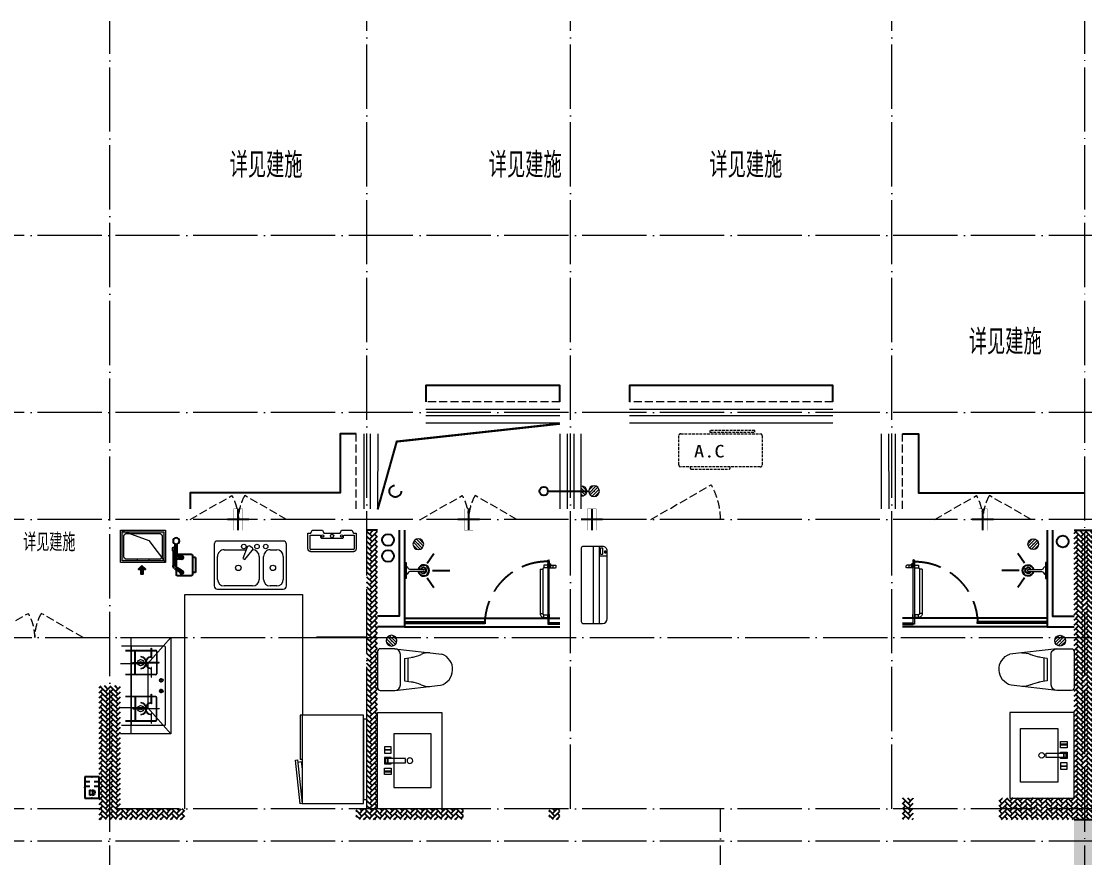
# Model space of a CAD drawing. Extents: x 27938 to 983267, y -209821 to 1628073.
# Drawn here: x 696890 to 706817, y 370568 to 378374 of the extents above; entities that cross this region are included whole.
import ezdxf
from ezdxf.enums import TextEntityAlignment as Align

# ---------------------------------------------------------------- set-up
doc = ezdxf.new("R2010")
doc.units = 0
doc.header["$LTSCALE"] = 1000
doc.header["$MEASUREMENT"] = 0
doc.linetypes.add('DASH', pattern=[0.35, 0.25, -0.1])
doc.linetypes.add('DOTE', pattern=[2.42, 2, -0.2, 0.02, -0.2])
for name, color, linetype in [('$RECOVER_210609100354-13', 7, 'Continuous'), ('$RECOVER_210609100354-32', 7, 'Continuous'), ('3.5方案汇报，与郭总、侯月琴确定户型_t8$0$2020.03.04 -1安徽标准化洋房户型(UA）_t8_t8$0$看线', 154, 'Continuous'), ('AH-FURNITURE', 1, 'Continuous'), ('EQUIP-安防', 3, 'Continuous'), ('IP-bath&kitchen-JOHNSON', 4, 'Continuous'), ('P-bath&kitchen-JOHNSON', 4, 'Continuous'), ('PUB_TEXT', 4, 'Continuous'), ('VPIPE-中水', 122, 'Continuous'), ('VPIPE-凝结', 150, 'Continuous'), ('VPIPE-雨水', 4, 'DASH'), ('保温', 6, 'Continuous'), ('建筑-排气道', 9, 'Continuous'), ('机电标识类', 1, 'Continuous'), ('看线', 251, 'Continuous')]:
    doc.layers.add(name, color=color, linetype=linetype)
for name, color, linetype, lineweight in [('DOTE', 19, 'DOTE', 9), ('LVTRY', 1, 'Continuous', 13), ('PUB_HATCH', 8, 'Continuous', 9), ('WINDOW', 144, 'Continuous', 15), ('平面-栏杆', 135, 'Continuous', 15), ('平面-看线', 45, 'Continuous', 15), ('平面-空调室内机', 176, 'Continuous', 9), ('平面-空调预留孔', 173, 'Continuous', 15), ('空调', 76, 'Continuous', 13), ('立面-洞口示意', 152, 'Continuous', 13)]:
    doc.layers.add(name, color=color, linetype=linetype, lineweight=lineweight)
doc.styles.add('_TCH_AXIS', font='COMPLEX', dxfattribs={"bigfont": 'GBCBIG'})
doc.styles.add('_TEL_DIM', font='SIMPLEX', dxfattribs={"width": 0.8, "height": 3.5, "bigfont": 'HZTXT'})
doc.styles.add('DIM_FONT', font='SIMPLEX.shx', dxfattribs={"width": 0.56})
doc.styles.add('黑体', font='')
doc.styles.get('黑体').set_extended_font_data('SimHei')
pattern_1 = [(45, (0, 0), (0, 47.4157523), [100.584, -33.528]), (135, (23.708, 23.708), (3e-15, 47.4157523), [100.584, -33.528])]

# ---------------------------------------------------------------- blocks, each defined once
blk = doc.blocks.new('A$C001338C2')
for p, q in [((0, 249), (0, 22)), ((845, 304), (55, 304)), ((109, 215), (109, 304)), ((900, 22), (900, 249)), ((22, 0), (878, 0))]:
    blk.add_line(p, q)
at = {"lineweight": 5}
for p, q in [((900, 215), (0, 215)), ((900, 143), (0, 143))]:
    blk.add_line(p, q, dxfattribs=at)
for points in [[(89, 226), (22, 226, -0.414214), (17, 232), (17, 243, -0.414214), (22, 249), (89, 249, -0.414214), (95, 243), (95, 232, -0.414214)], [(73, 275), (57, 275, -0.414214), (51, 281), (51, 283, -0.414214), (57, 289), (73, 289, -0.414214), (79, 283), (79, 281, -0.414214)]]:
    blk.add_lwpolyline(points, format="xyb", close=True)
for centre, radius, start, end in [((55, 249), 55, 90, 180), ((845, 249), 55, 360, 90), ((22, 22), 22, 180, 270), ((878, 22), 22, 270, 360)]:
    blk.add_arc(centre, radius, start, end)
blk = doc.blocks.new('dongkong')
blk.add_wipeout([(-603756, 210771), (-603756, 210570.8), (-603836, 210570.8), (-603836, 210771)])
at = {"layer": '机电标识类', "color": 250, "linetype": 'DASH', "ltscale": 400}
for p, q in [((-603796, 210771), (-603796, 210570.8)), ((-603896, 210670.7), (-603696, 210670.7))]:
    blk.add_line(p, q, dxfattribs=at)
at = {"layer": '空调', "color": 6, "linetype": 'DASH', "const_width": 2}
blk.add_lwpolyline([(-603756, 210771), (-603756, 210570.8), (-603836, 210570.8), (-603836, 210771)], close=True, dxfattribs=at)
blk = doc.blocks.new('rrrrrrrrrrrra')
for p, q in [((-112.4, 458.7), (-112.4, 324.3)), ((252.6, 483.7), (-87.4, 483.7)), ((277.6, 324.3), (277.6, 458.7)), ((-112.4, 324.3), (-63.7, -103.4)), ((277.6, 324.3), (227.5, -115.6)), ((-59.1, 271.1), (224.3, 271.1)), ((-20.6, 232.4), (-34.2, 153.6)), ((191.3, 200.5), (-26.1, 200.5)), ((185.8, 232.4), (-20.6, 232.4)), ((185.8, 232.4), (199.4, 153.6))]:
    blk.add_line(p, q)
for centre, radius, start, end in [((-87.4, 458.7), 25, 90, 180), ((252.6, 458.7), 25, 0, 90), ((-59.1, 324.3), 53.3, 180, 270), ((224.3, 324.3), 53.3, 270, 0), ((-322.6, 209.8), 293.8, 333.53685, 351.48282), ((487.8, 209.8), 293.8, 188.51718, 206.46315), ((149, -3.2), 224.1, 158.52022, 180), ((16.2, -3.2), 224.1, 0, 21.47978), ((83.8, -63.6), 152.8, 195.07732, 340.11812)]:
    blk.add_arc(centre, radius, start, end)
blk = doc.blocks.new('A$C1E0F638F')
for points in [[(499.7, 435.1), (499.7, 85.1), (0, 85.1), (0, 435.1)], [(269.9, 30), (229.9, 30), (229.9, 195), (269.9, 195)], [(119.9, 0), (179.9, 0), (179.9, 60), (119.9, 60)], [(146.9, 55), (152.9, 55), (152.9, 5), (146.9, 5)], [(229.9, 30), (269.9, 30), (269.9, 10), (229.9, 10)], [(379.9, 0), (319.9, 0), (319.9, 60), (379.9, 60)], [(352.9, 55), (346.9, 55), (346.9, 5), (352.9, 5)]]:
    blk.add_lwpolyline(points, close=True)
blk.add_lwpolyline([(269.9, 60), (279.9, 60), (279.9, 0), (219.9, 0), (219.9, 60), (229.9, 60)])
blk.add_circle((249.9, 236.3), 26)
blk = doc.blocks.new('$lvtry$00000171')
for p, q in [((-74, 11), (-11, 74)), ((-70, -27), (27, 70)), ((-53, -53), (53, 53)), ((-27, -70), (70, 27)), ((11, -74), (74, -11))]:
    blk.add_line(p, q)
blk.add_circle((0, 0), 75)
blk.add_point((0, 0))
blk = doc.blocks.new('135')
blk.add_hatch(color=256).paths.add_polyline_path([(4.8, 1.8), (3.6, -1), (-4.7, 2.5), (-3.5, 5.3)])
for p, q in [((-6.3, 2.6), (5.4, -2.3)), ((-5.7, 2.9), (-5.2, 2.7)), ((-5.6, 18.9), (-3.4, 19.4)), ((-3.4, 19.4), (-5.5, 19.4)), ((5.2, 10.9), (-5.3, 10.9)), ((5.2, 9.7), (-5.2, 9.7)), ((-5.2, 2.7), (-3.8, 5.9)), ((-5, 10.9), (-5, 30.5)), ((-3.8, 5.9), (5.4, 2.1)), ((0, 0), (0, 39.1)), ((5.6, 18.9), (3.4, 19.3)), ((3.4, 19.3), (5.6, 19.3)), ((4.1, -1.2), (5.4, 2.1)), ((5, 10.9), (5, 32.3)), ((4.1, -1.2), (5.7, -1.8))]:
    blk.add_line(p, q)
for centre, radius, start, end in [((6.2, 15.8), 13.5, 151.01474, 204.84033), ((13.5, 4.2), 20.5, 163.09243, 182.0012), ((-6, 3.6), 1, 184.22753, 248.46611), ((8.6, 15.5), 14.6, 166.278, 198.09535), ((13.5, 4.2), 19.5, 163.74431, 182.52687), ((-5.5, 3.3), 0.5, 181.9385, 247.25971), ((-5.2, 22.1), 0.5, 335.76434, 151.01474), ((3.8, 18.1), 9.42, 155.76434, 171.97728), ((5.2, 22.3), 0.5, 29.84246, 204.57404), ((-5.9, 17.2), 11.7, 10.47502, 24.57404), ((29.1, 6.7), 24, 172.94395, 199.23182), ((-6.3, 15.4), 12.4, 338.64492, 16.0476), ((-6, 15.8), 13.4, 334.91114, 29.84246), ((26.4, 6.3), 20.6, 169.14538, 199.95258), ((5.9, -1.2), 1.17, 247.45971, 19.95258), ((5.9, -1.4), 0.5, 247.45971, 19.23182)]:
    blk.add_arc(centre, radius, start, end)
blk.add_open_spline([(-5, 30.5), (-4.1, 31.3), (-2.3, 33), (0.9, 29.2), (3.5, 31.1), (5, 32.3)], degree=3, knots=[0, 0, 0, 0, 3.066329, 6.218313, 11.124135, 11.124135, 11.124135, 11.124135])
blk = doc.blocks.new('SDFAWERAWER')
at = {"layer": 'LVTRY', "color": 1}
for p, q in [((593941.2, -1242210.1), (593783.7, -1242594.8)), ((593964.6, -1242219.7), (593807.2, -1242604.4)), ((593941.2, -1242210.1), (593964.6, -1242219.7)), ((593987.8, -1242190.5), (593978.2, -1242214)), ((594007.5, -1242226), (593978.2, -1242214)), ((594017.1, -1242202.5), (593987.8, -1242190.5)), ((594015.8, -1242220.4), (594027.2, -1242192.7)), ((594015.8, -1242220.4), (594021.7, -1242222.8)), ((594025.7, -1242203.9), (594018.5, -1242221.5)), ((594018.5, -1242221.5), (594021.5, -1242220.3)), ((594025.4, -1242210.8), (594021.5, -1242220.3)), ((594022.6, -1242220.7), (594021.7, -1242222.8)), ((594021.7, -1242222.8), (594023.9, -1242221.9)), ((594022.6, -1242211.4), (594029.8, -1242193.8)), ((594024.2, -1242221.4), (594023.9, -1242221.9)), ((594025.4, -1242210.8), (594031.1, -1242196.8)), ((594027.2, -1242192.7), (594033, -1242195.1)), ((594027.7, -1242234.3), (594078.4, -1242255)), ((594029.8, -1242193.8), (594031.1, -1242196.8)), ((594032.2, -1242197.2), (594033, -1242195.1)), ((594033, -1242195.1), (594034, -1242197.4)), ((594033.8, -1242197.9), (594034, -1242197.4)), ((594047.3, -1242200.9), (594035.9, -1242228.7)), ((594035.9, -1242228.7), (594038.6, -1242229.7)), ((594037.3, -1242210.8), (594088, -1242231.6)), ((594038.6, -1242229.7), (594045.2, -1242213.6)), ((594038.6, -1242229.7), (594041.6, -1242228.5)), ((594041.6, -1242228.5), (594051.2, -1242205)), ((594049.9, -1242202), (594043.3, -1242218.2)), ((594047.3, -1242200.9), (594049.9, -1242202)), ((594049.9, -1242202), (594051.2, -1242205)), ((594057.1, -1242246.3), (594066.7, -1242222.8)), ((593783.7, -1242594.8), (593807.2, -1242604.4)), ((593803.2, -1242641.3), (593812.8, -1242617.9)), ((593803.2, -1242641.3), (593832.6, -1242653.3)), ((593812.8, -1242617.9), (593842.2, -1242629.9)), ((593842.2, -1242629.9), (593832.6, -1242653.3)), ((593833.8, -1242656.3), (593832.6, -1242653.3)), ((593845.2, -1242628.6), (593833.8, -1242656.3)), ((593836.5, -1242657.4), (593833.8, -1242656.3)), ((593847.8, -1242629.7), (593836.5, -1242657.4)), ((593845.2, -1242628.6), (593842.2, -1242629.9)), ((593847.8, -1242629.7), (593845.2, -1242628.6)), ((593847.1, -1242661.8), (593858.5, -1242634.1)), ((593847.1, -1242661.8), (593849.8, -1242662.9)), ((593849.8, -1242662.9), (593861.2, -1242635.2)), ((593852.1, -1242661.9), (593862.1, -1242637.4)), ((593858.5, -1242634.1), (593861.2, -1242635.2)), ((593861.2, -1242635.2), (593862.1, -1242637.4))]:
    blk.add_line(p, q, dxfattribs=at)
blk.add_lwpolyline([(593823.5, -1242717), (594045.8, -1242173.9), (594036.5, -1242170.2), (593814.2, -1242713.2)], close=True, dxfattribs=at)
blk.add_arc((594075.3, -1242240), 15.3, 281.79322, 33.70188, dxfattribs=at)
for centre, major_axis, start_param, end_param in [((593974.2, -1242223.6), (3.93, 9.6), 0, 1.570796), ((593816.8, -1242608.3), (13.5, 33.1), 1.570796, 3.141593), ((593816.8, -1242608.3), (3.93, 9.6), 1.570796, 3.141593)]:
    blk.add_ellipse(centre, major_axis=major_axis, ratio=1, start_param=start_param, end_param=end_param, dxfattribs=at)
at = {"layer": 'P-bath&kitchen-JOHNSON', "color": 8, "linetype": 'DASH'}
blk.add_arc((593809.8, -1242714), 586.2, 67.53695, 157.13247, dxfattribs=at)
at = {"layer": 'LVTRY', "color": 1, "xscale": -1, "rotation": 157.7329157530927}
blk.add_blockref('135', (594045.3, -1242161.9), dxfattribs=at)
blk = doc.blocks.new('A$C5DCB2F21')
at = {"layer": 'IP-bath&kitchen-JOHNSON', "color": 8}
for p, q in [((-68.3, -213.2), (-157.7, -275)), ((-0.1, -261.4), (-0.1, -424.7)), ((68.2, -213.2), (157.6, -275))]:
    blk.add_line(p, q, dxfattribs=at)
at = {"layer": 'IP-bath&kitchen-JOHNSON', "color": 250}
for centre, major_axis, ratio, start_param, end_param in [((0, -178.8), (-51, 0), 0.990052, -1.36297, 4.504563), ((0, -177.8), (-26.8, 0), 0.994812, -1.167677, 4.309269)]:
    blk.add_ellipse(centre, major_axis=major_axis, ratio=ratio, start_param=start_param, end_param=end_param, dxfattribs=at)
at = {"layer": 'LVTRY', "color": 1}
for p, q in [((73.6, 0), (-73.6, 0)), ((-10.5, -173.5), (-10.5, -49.3)), ((10.6, -173.5), (10.6, -49.3))]:
    blk.add_line(p, q, dxfattribs=at)
blk.add_lwpolyline([(73.6, 0), (73.6, -15.8), (-73.6, -15.8), (-73.6, 0)], dxfattribs=at)
for points in [[(-26.3, -30.7, -0.364142), (-37.8, -15.8, -0.020495)], [(-10.5, -49.4, 0.214893), (-26.3, -30.7, 7.649644)], [(10.6, -49.3, -0.21439), (26.3, -30.7, -7.649644)], [(26.3, -30.7, 0.364142), (37.8, -15.8, 0.020495)]]:
    blk.add_lwpolyline(points, format="xyb", dxfattribs=at)
blk.add_arc((0, -173.5), 10.5, 180, 0, dxfattribs=at)
for centre, major_axis, ratio, start_param, end_param in [((0, -181.3), (53.6, 0), 0.987577, 1.76809, 7.656688), ((-12.4, -164.7), (0, 1.43), 0.85, -1.570796, 4.712389), ((-12.4, -189.2), (0, 1.43), 0.85, 4.712389, 10.995574), ((12.5, -164.7), (0, 1.43), 0.85, 4.712389, 10.995574), ((12.5, -189.2), (0, 1.43), 0.85, 4.712389, 10.995574)]:
    blk.add_ellipse(centre, major_axis=major_axis, ratio=ratio, start_param=start_param, end_param=end_param, dxfattribs=at)
blk = doc.blocks.new('fgdfsdfsfssfes')
at = {"layer": '$RECOVER_210609100354-32', "color": 8}
for points in [[(575943.8, 371358.3), (575943.8, 370458), (575693.8, 370458)], [(575893.8, 371358.3), (575893.8, 370558), (575693.8, 370558)]]:
    blk.add_lwpolyline(points, dxfattribs=at)
at = {"layer": 'IP-bath&kitchen-JOHNSON'}
for p, q in [((575943.8, 370538), (577293.8, 370538)), ((575943.8, 370503), (576593.8, 370503)), ((575943.8, 370493), (576593.8, 370493)), ((575943.8, 370458), (577293.8, 370458)), ((576593.8, 370493), (576593.8, 370503)), ((577293.8, 370493), (577193.8, 370493)), ((577193.8, 370483), (577193.8, 370493)), ((577293.8, 370483), (577193.8, 370483))]:
    blk.add_line(p, q, dxfattribs=at)
at = {"layer": 'LVTRY', "color": 1}
blk.add_lwpolyline([(576293.8, 368858.3), (575693.8, 368858.3), (575693.8, 369658.3), (576293.8, 369658.3)], close=True, dxfattribs=at)
at = {"layer": 'IP-bath&kitchen-JOHNSON', "rotation": 22.25976934310711}
blk.add_blockref('SDFAWERAWER', (-443124.7, 1295643.5), dxfattribs=at)
at = {"layer": 'LVTRY', "color": 1, "xscale": -0.6666666667107826, "yscale": 0.6666666667107826}
for p in [(576073.8, 371228.3), (575823.8, 370328.3)]:
    blk.add_blockref('$lvtry$00000171', p, dxfattribs=at)
at = {"layer": 'LVTRY', "color": 1, "rotation": 90.008488524447}
blk.add_blockref('A$C5DCB2F21', (575943.8, 370983.3), dxfattribs=at)
at = {"layer": 'LVTRY', "color": 1, "extrusion": (0, 0, -1), "xscale": -1, "zscale": -1, "rotation": 270}
blk.add_blockref('rrrrrrrrrrrra', (-576177.5, 369975.6), dxfattribs=at)
at = {"layer": 'LVTRY', "color": 1, "xscale": -1, "rotation": 270}
blk.add_blockref('A$C1E0F638F', (575758.7, 369008.6), dxfattribs=at)
blk = doc.blocks.new('cvxcvxvcxvcx')
at = {"layer": '$RECOVER_210609100354-32', "color": 8}
for points in [[(581943.7, 371358.3), (581943.7, 370458), (582193.7, 370458)], [(581993.7, 371358.3), (581993.7, 370558), (582193.7, 370558)]]:
    blk.add_lwpolyline(points, dxfattribs=at)
at = {"layer": 'IP-bath&kitchen-JOHNSON'}
for p, q in [((581943.7, 370538), (580493.7, 370538)), ((580493.7, 370493), (580593.7, 370493)), ((580493.7, 370483), (580593.7, 370483)), ((581943.7, 370458), (580493.7, 370458)), ((580593.7, 370483), (580593.7, 370493)), ((581943.7, 370503), (581193.7, 370503)), ((581193.7, 370493), (581193.7, 370503)), ((581943.7, 370493), (581193.7, 370493))]:
    blk.add_line(p, q, dxfattribs=at)
at = {"layer": 'LVTRY', "color": 1}
blk.add_lwpolyline([(581593.7, 368758.3), (582193.7, 368758.3), (582193.7, 369658.3), (581593.7, 369658.3)], close=True, dxfattribs=at)
at = {"layer": 'IP-bath&kitchen-JOHNSON', "xscale": -1}
for name, p, rotation in [('SDFAWERAWER', (1600912.2, 1295643.5), 337.7402306568928), ('A$C5DCB2F21', (581943.7, 370983.3), 269.991511475553)]:
    blk.add_blockref(name, p, dxfattribs=dict(at, rotation=rotation))
at = {"layer": 'LVTRY', "color": 1, "xscale": 0.6666666667107826, "yscale": 0.6666666667107826}
for p in [(581813.7, 371228.3), (582063.7, 370328.3)]:
    blk.add_blockref('$lvtry$00000171', p, dxfattribs=at)
at = {"layer": 'LVTRY', "color": 1, "extrusion": (0, 0, -1), "zscale": -1, "rotation": 90.00000000000001}
blk.add_blockref('rrrrrrrrrrrra', (-581709.9, 369975.6), dxfattribs=at)
at = {"layer": 'LVTRY', "color": 1, "rotation": 90.00000000000001}
blk.add_blockref('A$C1E0F638F', (582128.8, 368958.6), dxfattribs=at)
blk = doc.blocks.new('GFDGDGRDGRDG')
at = {"layer": 'DOTE', "linetype": 'DOTE', "ltscale": 0.3}
for p, q in [((590893.7, 360558.3), (590893.7, 376108.3)), ((593293.7, 368758.3), (593293.7, 376108.3)), ((595193.7, 368758.3), (595193.7, 376108.3)), ((598193.7, 368758.3), (598193.7, 376108.3)), ((599993.7, 360558.3), (599993.7, 376108.3)), ((626393.7, 374108.3), (573593.7, 374108.3)), ((626393.7, 372458.3), (573593.7, 372458.3)), ((626393.7, 371458.3), (573593.7, 371458.3)), ((573593.7, 370358.3), (626393.7, 370358.3)), ((626393.7, 368758.3), (573593.7, 368758.3)), ((596593.7, 360558.3), (596593.7, 368758.3)), ((626393.7, 368458.3), (573593.7, 368458.3))]:
    blk.add_line(p, q, dxfattribs=at)
blk = doc.blocks.new('VDVDVDCZSCCS')
at = {"layer": '保温', "linetype": 'ByBlock', "ltscale": 10}
h = blk.add_hatch(dxfattribs=at)
h.set_pattern_fill('AR-HBONE', color=251, scale=55)
h.set_pattern_definition(pattern_1)
h.paths.add_polyline_path([(554116.6, 373623.7), (554116.5, 371023.7), (554016.5, 371023.7), (554016.6, 373623.7)])
h = blk.add_hatch(dxfattribs=at)
h.set_pattern_fill('AR-HBONE', color=251, scale=55)
h.set_pattern_definition(pattern_1)
h.paths.add_polyline_path([(551716.6, 372173.7), (551716.5, 370923.7), (551516.5, 370923.7), (551516.6, 372173.7)])
h = blk.add_hatch(dxfattribs=at)
h.set_pattern_fill('AR-HBONE', color=251, scale=55)
h.set_pattern_definition(pattern_1)
h.paths.add_polyline_path([(559016.5, 370923.7), (559016.5, 371123.7), (559116.5, 371123.7), (559116.5, 370923.7)])
h = blk.add_hatch(dxfattribs=at)
h.set_pattern_fill('AR-HBONE', color=251, scale=55)
h.set_pattern_definition(pattern_1)
h.paths.add_polyline_path([(551716.5, 370923.7), (551716.5, 371023.7), (552316.5, 371023.7), (552316.5, 370923.7)])
h = blk.add_hatch(dxfattribs=at)
h.set_pattern_fill('AR-HBONE', color=251, scale=55)
h.set_pattern_definition(pattern_1)
edge = h.paths.add_edge_path()
edge.add_line((553916.6, 370923.7), (553916.6, 371023.7))
edge.add_line((553917.7, 371023.7), (554916.5, 371023.7))
edge.add_line((554916.5, 371023.7), (554916.5, 370923.7))
edge.add_line((554916.5, 370923.7), (553916.6, 370923.7))
h = blk.add_hatch(dxfattribs=at)
h.set_pattern_fill('AR-HBONE', color=251, scale=55)
h.set_pattern_definition(pattern_1)
h.paths.add_polyline_path([(555716.5, 370923.7), (555716.5, 371023.7), (555816.5, 371023.7), (555816.5, 370923.7)])
at = {"layer": '保温', "color": 251, "linetype": 'ByBlock', "ltscale": 10}
blk.add_line((554116.6, 373623.7), (554016.6, 373623.7), dxfattribs=at)
blk = doc.blocks.new('A$C60D053AF')
at = {"layer": 'AH-FURNITURE', "color": 8}
for p, q in [((232.5, -90), (128.3, -90)), ((192.5, -71), (327.6, -71)), ((192.5, -91), (327.6, -91)), ((341.7, -96.9), (370, -143.2)), ((355.9, -82.7), (384.2, -129)), ((232.5, -110), (128.3, -110)), ((245, -129.5), (245, -122.5)), ((265, -129.5), (265, -122.5)), ((255, -281), (255, -251)), ((255, -281), (393, -281)), ((393, -281), (393, -251))]:
    blk.add_line(p, q, dxfattribs=at)
for points in [[(170, -68, 1), (170, -94), (192.5, -94), (192.5, -68)], [(268, -122.5), (268, -107, 0.414214), (248, -87), (232.5, -87), (232.5, -113), (242, -113), (242, -122.5)], [(234, -251), (414, -251, 0.414214), (424, -241), (424, -111, 0.414214), (414, -101), (234, -101, 0.414214), (224, -111), (224, -241, 0.414214)], [(242, -152, 1), (268, -152), (268, -129.5), (242, -129.5)], [(383.8, -161.2, 1), (402.2, -142.8), (386.3, -126.9), (367.9, -145.3)]]:
    blk.add_lwpolyline(points, format="xyb", close=True, dxfattribs=at)
for centre, radius in [((100, -100), 30), ((255, -152), 15), ((255, -152), 10), ((393, -152), 15), ((393, -152), 10)]:
    blk.add_circle(centre, radius, dxfattribs=at)
for radius in [40, 20]:
    blk.add_arc((327.6, -111), radius, 45, 90, dxfattribs=at)
blk = doc.blocks.new('*U67')
h = blk.add_hatch(color=5)
h.set_gradient(color1=(0, 0, 255), rotation=180, tint=1)
h.paths.add_polyline_path([(0, 0), (-6.35, -6.35), (-6.35, -2.159), (-15, -2.159), (-15, 2.159), (-6.35, 2.159), (-6.35, 6.35)])
at = {"color": 0, "linetype": 'Continuous'}
blk.add_lwpolyline([(0, 0), (-6.35, -6.35), (-6.35, -2.159), (-15, -2.159), (-15, 2.159), (-6.35, 2.159), (-6.35, 6.35)], close=True, dxfattribs=at)
blk = doc.blocks.new('sgrsefv')
at = {"layer": 'PUB_HATCH'}
blk.add_hatch(color=256, dxfattribs=at).paths.add_polyline_path([(1112933.3, 840916.3), (1112933.3, 840646.3), (1113073.3, 840646.3), (1113073.3, 840661.3), (1112968.3, 840661.3), (1112948.3, 840681.3), (1112948.3, 840881.3), (1112968.3, 840901.3), (1113288.3, 840901.3), (1113308.3, 840881.3), (1113308.3, 840681.3), (1113288.3, 840661.3), (1113183.3, 840661.3), (1113183.3, 840646.3), (1113323.3, 840646.3), (1113323.3, 840916.3)])
at = {"layer": 'LVTRY', "color": 1}
for p, q in [((1113073.3, 840661.3), (1113073.3, 840646.3)), ((1113183.3, 840661.3), (1113183.3, 840646.3))]:
    blk.add_line(p, q, dxfattribs=at)
for points in [[(1112918.3, 840931.3), (1113338.3, 840931.3), (1113338.3, 840631.3), (1112918.3, 840631.3)], [(1112933.3, 840916.3), (1113323.3, 840916.3), (1113323.3, 840646.3), (1112933.3, 840646.3)], [(1113288.3, 840661.3), (1112968.3, 840661.3), (1112948.3, 840681.3), (1112948.3, 840881.3), (1112968.3, 840901.3), (1113288.3, 840901.3), (1113308.3, 840881.3), (1113308.3, 840681.3), (1113288.3, 840661.3)]]:
    blk.add_lwpolyline(points, close=True, dxfattribs=at)
at = {"layer": '立面-洞口示意'}
blk.add_lwpolyline([(1112918.3, 840931.3), (1113181.8, 840837.4), (1113338.3, 840631.3)], dxfattribs=at)
at = {"layer": '建筑-排气道', "xscale": -5, "yscale": 5, "zscale": 5, "rotation": 270}
blk.add_blockref('*U67', (1113118.4, 840599), dxfattribs=at)
blk = doc.blocks.new('rtyg7uyhg')
at = {"layer": 'LVTRY'}
for p, q in [((194234.6, 45488.8), (193621, 45488.8)), ((193590.3, 45458.1), (193590.3, 45069.5)), ((193682.3, 45407), (193887.8, 45407)), ((193896.4, 45429.9), (193857.6, 45326.3)), ((193875.3, 45316), (193945.6, 45401.5)), ((193925.8, 45440.4), (193940.1, 45432.2)), ((194111.9, 45407), (194173.3, 45407)), ((194265.3, 45069.5), (194265.3, 45458.1)), ((193621, 45130.8), (193621, 45345.6)), ((193857.6, 45326.3), (193875.3, 45316)), ((194009.6, 45345.6), (194009.6, 45130.8)), ((194050.5, 45130.8), (194050.5, 45345.6)), ((194234.6, 45345.6), (194234.6, 45130.8)), ((193948.3, 45069.5), (193682.3, 45069.5)), ((194173.3, 45069.5), (194111.9, 45069.5)), ((193621, 45038.8), (194234.6, 45038.8))]:
    blk.add_line(p, q, dxfattribs=at)
for centre, radius in [((193866.4, 45437.7), 20.5), ((193989.2, 45437.7), 20.5), ((194071, 45437.7), 20.5), ((193815.3, 45238.2), 25.6), ((194137.5, 45238.2), 25.6)]:
    blk.add_circle(centre, radius, dxfattribs=at)
for centre, radius, start, end in [((193621, 45458.1), 30.7, 89.99999, 179.99999), ((194234.6, 45458.1), 30.7, 359.99999, 89.99999), ((193682.3, 45345.6), 61.4, 89.99999, 179.99999), ((193915.6, 45422.7), 20.5, 59.99999, 159.46231), ((193929.8, 45414.5), 20.5, 320.53767, 59.99999), ((193948.3, 45345.6), 61.4, 359.99999, 89.99999), ((194111.9, 45345.6), 61.4, 89.99999, 179.99999), ((194173.3, 45345.6), 61.4, 359.99999, 89.99999), ((193621, 45069.5), 30.7, 179.99999, 269.99999), ((193682.3, 45130.8), 61.4, 179.99999, 269.99999), ((193948.3, 45130.8), 61.4, 269.99999, 359.99999), ((194111.9, 45130.8), 61.4, 179.99999, 269.99999), ((194173.3, 45130.8), 61.4, 269.99999, 359.99999), ((194234.6, 45069.5), 30.7, 269.99999, 359.99999)]:
    blk.add_arc(centre, radius, start, end, dxfattribs=at)
at = {"layer": 'LVTRY', "style": 'DIM_FONT', "width": 0.8, "flags": 9}
for tag in ['YSIZE', 'XSIZE']:
    blk.add_attdef(tag, (193927.8, 45487.8), '', height=0.5, rotation=89.99999, dxfattribs=at)
blk = doc.blocks.new('A-Kitchen-7')
at = {"layer": 'LVTRY'}
for p, q in [((-519, 780), (-7, 834)), ((-515, 756), (-519, 780)), ((-4, 811), (-515, 756)), ((515, 756), (-515, 756)), ((-515, 756), (-515, 40)), ((-486, 761), (-485, 756)), ((-29, 767), (-112, 756)), ((-29, 767), (-35, 806)), ((-7, 834), (-4, 811)), ((515, 780), (0, 780)), ((0, 756), (0, 780)), ((515, 756), (515, 780)), ((515, 40), (515, 756)), ((-515, 40), (515, 40))]:
    blk.add_line(p, q, dxfattribs=at)
blk.add_lwpolyline([(-469, 40), (-469, 0), (469, 0), (469, 40)], close=True, dxfattribs=at)
blk = doc.blocks.new('FRSDFDGDGDRGDR')
at = {"layer": '平面-空调预留孔'}
for p, q in [((699618.9, 775447.8), (699746.3, 775447.8)), ((699746.3, 775447.8), (699746.3, 775355.4)), ((699612.3, 775044), (699612.3, 775441.2)), ((699726.5, 775348.8), (699739.7, 775348.8)), ((699719.9, 775342.2), (699719.9, 775143)), ((699726.5, 775136.4), (699739.7, 775136.4)), ((699746.3, 775129.8), (699746.3, 775037.4)), ((699746.3, 775037.4), (699618.9, 775037.4))]:
    blk.add_line(p, q, dxfattribs=at)
blk.add_lwpolyline([(699766.1, 775166.7), (699792.5, 775153.5), (699792.5, 775057.2), (699766.1, 775044), (699766.1, 775017.6), (699618.9, 775017.6, -0.414214), (699592.5, 775044), (699592.5, 775441.2, -0.414214), (699618.9, 775467.6), (699766.1, 775467.6), (699766.1, 775441.2), (699792.5, 775428), (699792.5, 775331.6), (699766.1, 775318.4)], format="xyb", close=True, dxfattribs=at)
for centre, radius in [((699739.7, 775243.2), 15.8), ((699739.7, 775331.6), 10.6), ((699739.7, 775153.5), 10.6)]:
    blk.add_circle(centre, radius, dxfattribs=at)
for centre, start, end in [((699618.9, 775441.2), 90, 180), ((699726.5, 775342.2), 90, 180), ((699739.7, 775355.4), 270, 360), ((699726.5, 775143), 180, 270), ((699739.7, 775129.8), 0, 90), ((699618.9, 775044), 180, 270)]:
    blk.add_arc(centre, 6.6, start, end, dxfattribs=at)
blk = doc.blocks.new('vcxvcdfvdxv')
at = {"layer": 'LVTRY', "color": 251}
for p, q in [((582293.7, 370358.3), (582763.9, 370358.3)), ((582393.7, 369458.3), (582393.7, 370358.3)), ((582547.9, 370115.4), (582763.9, 370358.3)), ((582763.9, 370358.3), (582763.9, 369458.3)), ((582293.7, 370115.4), (582547.9, 370115.4)), ((582547.9, 370115.4), (582547.9, 369700.3)), ((582547.9, 369700.3), (582293.7, 369700.3)), ((582763.9, 369458.3), (582547.9, 369700.3)), ((582763.9, 369458.3), (582293.7, 369458.3))]:
    blk.add_line(p, q, dxfattribs=at)
at = {"layer": 'LVTRY'}
for p, q in [((582703.7, 370278.3), (582303.7, 370278.3)), ((582393.7, 370268.3), (582393.7, 369548.3)), ((582578.9, 370168.3), (582578.9, 370258.3)), ((582578.9, 370258.3), (582583.4, 370258.3)), ((582583.4, 370258.3), (582583.4, 370168.3)), ((582713.7, 369548.3), (582713.7, 370268.3)), ((582338.7, 370238.3), (582623.7, 370238.3)), ((582338.7, 370233.3), (582623.7, 370233.3)), ((582428.7, 370018.3), (582428.7, 370228.3)), ((582433.7, 370018.3), (582433.7, 370228.3)), ((582583.4, 370168.3), (582578.9, 370168.3)), ((582628.7, 370228.3), (582628.7, 370018.3)), ((582633.7, 370228.3), (582633.7, 370018.3)), ((582393.7, 369700.3), (582393.7, 370115.4)), ((582408.7, 370125.6), (582536.2, 370125.6)), ((582408.7, 370121.1), (582408.7, 370125.6)), ((582536.2, 370121.1), (582408.7, 370121.1)), ((582653.7, 370125.6), (582526.2, 370125.6)), ((582526.2, 370125.6), (582526.2, 370121.1)), ((582526.2, 370121.1), (582653.7, 370121.1)), ((582536.2, 370125.6), (582536.2, 370121.1)), ((582583.4, 370078.3), (582578.9, 370078.3)), ((582578.9, 370078.3), (582578.9, 369988.3)), ((582583.4, 369988.3), (582583.4, 370078.3)), ((582653.7, 370121.1), (582653.7, 370125.6)), ((582623.7, 370013.3), (582338.7, 370013.3)), ((582623.7, 370008.3), (582338.7, 370008.3)), ((582578.9, 369988.3), (582583.4, 369988.3)), ((582693.1, 369958.3), (582654.3, 369958.3)), ((582673.7, 369938.9), (582673.7, 369977.7)), ((582693.1, 369858.3), (582654.3, 369858.3)), ((582673.7, 369838.9), (582673.7, 369877.7)), ((582623.7, 369808.3), (582338.7, 369808.3)), ((582623.7, 369803.3), (582338.7, 369803.3)), ((582428.7, 369798.3), (582428.7, 369588.3)), ((582433.7, 369798.3), (582433.7, 369588.3)), ((582578.9, 369738.3), (582578.9, 369828.3)), ((582578.9, 369828.3), (582583.4, 369828.3)), ((582583.4, 369828.3), (582583.4, 369738.3)), ((582628.7, 369588.3), (582628.7, 369798.3)), ((582633.7, 369588.3), (582633.7, 369798.3)), ((582536.2, 369695.6), (582408.7, 369695.6)), ((582408.7, 369695.6), (582408.7, 369691.1)), ((582408.7, 369691.1), (582536.2, 369691.1)), ((582526.2, 369691.1), (582526.2, 369695.6)), ((582526.2, 369695.6), (582653.7, 369695.6)), ((582653.7, 369691.1), (582526.2, 369691.1)), ((582536.2, 369691.1), (582536.2, 369695.6)), ((582583.4, 369738.3), (582578.9, 369738.3)), ((582653.7, 369695.6), (582653.7, 369691.1)), ((582338.7, 369583.3), (582623.7, 369583.3)), ((582338.7, 369578.3), (582623.7, 369578.3)), ((582583.4, 369648.3), (582578.9, 369648.3)), ((582578.9, 369648.3), (582578.9, 369558.3)), ((582583.4, 369558.3), (582583.4, 369648.3)), ((582303.7, 369538.3), (582703.7, 369538.3)), ((582578.9, 369558.3), (582583.4, 369558.3))]:
    blk.add_line(p, q, dxfattribs=at)
blk.add_lwpolyline([(582893.7, 368758.3), (582893.7, 370758.3), (583993.7, 370758.3), (583993.7, 369632.3)], dxfattribs=at)
for centre, radius in [((582481.2, 370123.3), 29.7), ((582481.2, 370123.3), 11.7), ((582673.7, 369958.3), 17), ((582673.7, 369858.3), 17), ((582481.2, 369693.3), 29.7), ((582481.2, 369693.3), 11.7)]:
    blk.add_circle(centre, radius, dxfattribs=at)
for centre, radius, start, end in [((582403.7, 370268.3), 10, 90, 180), ((582703.7, 370268.3), 10, 0, 90), ((582438.7, 370228.3), 10, 90, 180), ((582438.7, 370228.3), 5, 90, 180), ((582481.2, 370123.3), 56.7, 2.27424, 87.72576), ((582481.2, 370123.3), 52.2, 2.47041, 87.52959), ((582581.2, 370123.3), 56.7, 92.27424, 177.72576), ((582581.2, 370123.3), 52.2, 92.47041, 177.52959), ((582623.7, 370228.3), 10, 0, 90), ((582623.7, 370228.3), 5, 0, 90), ((582481.2, 370123.3), 56.7, 272.27424, 357.72576), ((582481.2, 370123.3), 52.2, 272.47041, 357.52959), ((582581.2, 370123.3), 56.7, 182.27424, 267.72576), ((582581.2, 370123.3), 52.2, 182.47041, 267.52959), ((582438.7, 370018.3), 10, 180, 270), ((582438.7, 370018.3), 5, 180, 270), ((582623.7, 370018.3), 5, 270, 0), ((582623.7, 370018.3), 10, 270, 0), ((582438.7, 369798.3), 10, 90, 180), ((582438.7, 369798.3), 5, 90, 180), ((582623.7, 369798.3), 10, 0, 90), ((582623.7, 369798.3), 5, 0, 90), ((582481.2, 369693.3), 56.7, 2.27424, 87.72576), ((582481.2, 369693.3), 52.2, 2.47041, 87.52959), ((582481.2, 369693.3), 56.7, 272.27424, 357.72576), ((582481.2, 369693.3), 52.2, 272.47041, 357.52959), ((582581.2, 369693.3), 56.7, 92.27424, 177.72576), ((582581.2, 369693.3), 56.7, 182.27424, 267.72576), ((582581.2, 369693.3), 52.2, 92.47041, 177.52959), ((582581.2, 369693.3), 52.2, 182.47041, 267.52959), ((582438.7, 369588.3), 10, 180, 270), ((582438.7, 369588.3), 5, 180, 270), ((582623.7, 369588.3), 5, 270, 0), ((582623.7, 369588.3), 10, 270, 0), ((582403.7, 369548.3), 10, 180, 270), ((582703.7, 369548.3), 10, 270, 0)]:
    blk.add_arc(centre, radius, start, end, dxfattribs=at)
for name, p in [('sgrsefv', (-530624.6, -469573)), ('rtyg7uyhg', (389578.4, 325769.5))]:
    blk.add_blockref(name, p)
at = {"rotation": 90}
blk.add_blockref('FRSDFDGDGDRGDR', (1359511.2, -328434.2), dxfattribs=at)
at = {"xscale": -1, "rotation": 90}
blk.add_blockref('A$C60D053AF', (582713.7, 371358.3), dxfattribs=at)
at = {"layer": 'LVTRY', "color": 1, "extrusion": (0, 0, -1), "xscale": -0.7999999999883585, "yscale": 0.7999999999883585, "zscale": -0.7999999999883585, "rotation": 270}
blk.add_blockref('A-Kitchen-7', (-584593.7, 369220.3), dxfattribs=at)
blk = doc.blocks.new('A$C04040EB5')
at = {"layer": '保温', "linetype": 'ByBlock', "ltscale": 10}
h = blk.add_hatch(dxfattribs=at)
h.set_pattern_fill('AR-HBONE', color=251, scale=55)
h.set_pattern_definition([(45, (-445516.58, -596848.81), (0, 47.4157523), [100.584, -33.528]), (135, (-445492.87, -596825.102), (3e-15, 47.4157523), [100.584, -33.528])])
edge = h.paths.add_edge_path()
edge.add_line((200, 5000), (200, 7500))
edge.add_line((200, 7500), (0, 7500))
edge.add_line((0, 7500), (0, 5000))
edge.add_line((0, 5000), (200, 5000))
h = blk.add_hatch(dxfattribs=at)
h.set_pattern_fill('AR-HBONE', color=251, scale=55)
h.set_pattern_definition([(45, (-445516.58, -596848.81), (0, 47.4157523), [100.584, -33.528]), (135, (-445492.87, -596825.102), (3e-15, 47.4157523), [100.584, -33.528])])
edge = h.paths.add_edge_path()
edge.add_line((900, 4800), (900, 5000))
edge.add_line((900, 5000), (-700, 5000))
edge.add_line((-700, 5000), (-700, 4800))
edge.add_line((-700, 4800), (900, 4800))
at = {"layer": '保温', "linetype": 'Continuous', "ltscale": 10}
h = blk.add_hatch(dxfattribs=at)
h.set_pattern_fill('HEX', color=251, scale=10, angle=90, style=0)
h.set_pattern_definition([(90, (-503782.47, -516048.461), (-16.49778, 1e-15), [9.525, -19.05]), (210, (-503782.47, -516048.461), (8.24889, -14.2874966), [9.525, -19.05]), (150, (-503782.47, -516038.936), (-8.24889, -14.2874966), [9.525, -19.05])])
edge = h.paths.add_edge_path()
edge.add_line((200, 4800), (0, 4800))
edge.add_line((0, 4800), (0.1, 0))
edge.add_line((0.1, 0), (200.1, 0))
edge.add_line((200.1, 0), (200, 4800))
at = {"layer": '保温', "color": 251, "linetype": 'ByBlock', "ltscale": 10}
for p, q in [((0, 7500), (200, 7500)), ((0, 4800), (200, 4800)), ((0, 0), (200, 0))]:
    blk.add_line(p, q, dxfattribs=at)
blk = doc.blocks.new('$equip$00002628')
at = {"linetype": 'Continuous'}
for p, q in [((-0.625, 0.415), (0.625, 0.415)), ((-0.625, -0.415), (-0.625, 0.415)), ((-0.472, 0.01), (-0.409, 0.01)), ((-0.446, -0.138), (-0.395, 0.058)), ((-0.395, 0.058), (-0.395, 0.058)), ((-0.395, 0.058), (-0.206, 0.058)), ((-0.206, 0.058), (-0.155, -0.138)), ((-0.191, 0.01), (-0.129, 0.01)), ((0.071, 0.129), (0.071, 0.415)), ((0.35, 0.129), (0.35, 0.415)), ((0.625, 0.415), (0.625, -0.415)), ((0.625, -0.415), (-0.625, -0.415)), ((-0.155, -0.138), (-0.446, -0.138)), ((0.071, -0.415), (0.071, -0.129)), ((0.35, -0.415), (0.35, -0.129))]:
    blk.add_line(p, q, dxfattribs=at)
at = {"const_width": 0.05}
blk.add_lwpolyline([(-0.625, 0.415), (0.625, 0.415), (0.625, -0.415), (-0.625, -0.415), (-0.625, 0.415), (0.625, 0.415)], dxfattribs=at)
at = {"linetype": 'Continuous'}
blk.add_arc((-0.3, -0.011), 0.173, 6.98974, 173.01026, dxfattribs=at)
for p in [(-0.625, 0), (0, 0.415), (0, -0.415), (0.625, 0)]:
    blk.add_point(p)
at = {"color": 7, "style": '_TEL_DIM', "flags": 1}
blk.add_attdef('A', text='', height=0.000025, dxfattribs=at).set_placement((0, 0), align=Align.MIDDLE_CENTER)
blk = doc.blocks.new('HGFHGGGDFGRD')
at = {"layer": 'EQUIP-安防', "xscale": -160, "yscale": 160, "zscale": 160, "rotation": 270}
blk.add_blockref('$equip$00002628', (697550.2, 371223.7), dxfattribs=at)
blk = doc.blocks.new('gsergvr')
at = {"layer": '平面-空调预留孔', "linetype": 'DASH', "ltscale": 0.1}
for p, q in [((34075.4, 17176.2), (34075.4, 17166.2)), ((34448.2, 17166.2), (34448.2, 17176.2)), ((34085.4, 17156.2), (34438.2, 17156.2))]:
    blk.add_line(p, q, dxfattribs=at)
blk.add_lwpolyline([(34728.6, 17176.2), (33988.6, 17176.2, -0.414214), (33968.6, 17196.2), (33968.6, 17466.2, -0.414214), (33988.6, 17486.2), (34728.6, 17486.2, -0.414214), (34748.6, 17466.2), (34748.6, 17196.2, -0.414214)], format="xyb", close=True, dxfattribs=at)
blk.add_lwpolyline([(34679.3, 17515.3), (34259.5, 17515.3), (34259.5, 17500.2), (34679.3, 17500.2)], close=True, dxfattribs=at)
for centre, start, end in [((34085.4, 17166.2), 180, 270), ((34438.2, 17166.2), 270, 0)]:
    blk.add_arc(centre, 10, start, end, dxfattribs=at)
at = {"layer": '平面-空调预留孔', "color": 251, "linetype": 'DASH', "ltscale": 0.1, "true_color": 0x636466, "style": '黑体', "width": 1.2}
blk.add_text('A.C', height=117.05, dxfattribs=at).set_placement((34110.9, 17264.8))
blk = doc.blocks.new('rtyryrtyeeretee')
at = {"layer": '平面-空调预留孔'}
blk.add_blockref('gsergvr', (635673.5, 326705.8), dxfattribs=at)
blk = doc.blocks.new('A$C7A951E79')
at = {"layer": 'LVTRY'}
for p, q in [((-7.1, 49.5), (-49.5, 7.1)), ((0, 28.3), (-46.5, -18.3)), ((0, 0), (-35.4, -35.4)), ((0, -71.2), (0, 71.5)), ((0, -28.3), (-18.3, -46.5))]:
    blk.add_line(p, q, dxfattribs=at)
blk.add_arc((0, 0.2), 49.9, 89.97568, 269.97568, dxfattribs=at)
blk.add_point((0, 0), dxfattribs=at)
blk = doc.blocks.new('GFGDGDGDGDRGDSAED')
at = {"xscale": -1, "rotation": 0.04863572547137984}
blk.add_blockref('A$C7A951E79', (702116.9, 605614.4), dxfattribs=at)

msp = doc.modelspace()

# ---------------------------------------------------------------- linework, layer by layer
at = {"layer": '$RECOVER_210609100354-13', "color": 251}
msp.add_line((700116.6, 372623.7), (699646.4, 372623.7), dxfattribs=at)
at = {"layer": 'VPIPE-中水', "linetype": 'Continuous'}
for centre in [(700314.1, 373533.8), (706611.5, 373518.7), (700314.1, 373383.8)]:
    msp.add_circle(centre, 55, dxfattribs=at)
at = {"layer": 'VPIPE-凝结', "ltscale": 0.1}
msp.add_line((701806.6, 373989.3), (702186.6, 373989.3), dxfattribs=at)
at = {"layer": 'VPIPE-凝结'}
msp.add_circle((701766.6, 373989.3), 40, dxfattribs=at)
at = {"layer": 'VPIPE-雨水'}
msp.add_circle((700381.6, 373988.7), 55, dxfattribs=at)
at = {"layer": 'WINDOW', "color": 250, "linetype": 'DASH', "ltscale": 0.3}
for points in [[(702766.7, 373723.7), (703329.8, 374048.4, -0.131485), (703416.7, 373723.7)], [(696566.6, 372623.7), (696956.3, 372848.7, -0.131605), (697016.6, 372623.7)], [(697466.6, 372623.7), (697076.8, 372848.7, 0.131605), (697016.6, 372623.7)]]:
    msp.add_lwpolyline(points, format="xyb", dxfattribs=at)
at = {"layer": '平面-栏杆'}
for points in [[(700666.5, 374753.7), (701916.6, 374754)], [(702566.6, 374753.7), (704466.6, 374754)], [(700666.5, 374693.7), (701916.6, 374694)], [(702566.6, 374693.7), (704466.6, 374694)], [(700086.9, 374523.7), (700086.6, 373823.7)], [(700146.9, 374523.7), (700146.6, 373823.7)], [(701986.6, 374523.7), (701986.9, 373823.7)], [(702046.6, 374523.7), (702046.9, 373823.7)], [(704986.3, 374523.7), (704986.6, 373823.7)], [(705046.3, 374523.7), (705046.6, 373823.7)]]:
    msp.add_lwpolyline(points, dxfattribs=at)
at = {"layer": '平面-看线', "linetype": 'DASH', "ltscale": 0.3}
for p, q in [((700016.6, 373823.7), (700016.9, 374523.7)), ((705116.6, 373823.7), (705116.3, 374523.7))]:
    msp.add_line(p, q, dxfattribs=at)
for points in [[(701916.6, 374823.7), (700666.5, 374823.7)], [(704466.6, 374823.7), (702566.6, 374823.7)]]:
    msp.add_lwpolyline(points, dxfattribs=at)
at = {"layer": '平面-看线'}
for points in [[(701916.6, 374623.7), (700666.5, 374623.7)], [(704466.6, 374623.7), (702566.6, 374623.7)], [(700216.9, 374523.7), (700216.6, 373823.7)], [(701916.6, 374523.7), (701916.9, 373823.7)], [(704916.3, 374523.7), (704916.6, 373823.7)]]:
    msp.add_lwpolyline(points, dxfattribs=at)
at = {"layer": '看线', "color": 202, "ltscale": 0.5}
for points in [[(701916.6, 374823.7), (701916.6, 374973.7), (700666.5, 374973.7), (700666.5, 374823.7)], [(704466.6, 374823.7), (704466.6, 374973.7), (702566.6, 374973.7), (702566.6, 374823.7)], [(705116.3, 374523.7), (705266.3, 374523.7), (705266.3, 373973.7), (706816.6, 373973.7)]]:
    msp.add_lwpolyline(points, dxfattribs=at)

# ---------------------------------------------------------------- block references
for name, p in [('rtyryrtyeeretee', (33384.7, 30332.7)), ('GFGDGDGDGDRGDSAED', (0, -231625.1)), ('A$C04040EB5', (706716.6, 366123.7)), ('HGFHGGGDFGRD', (0, 0))]:
    msp.add_blockref(name, p)
at = {"layer": 'LVTRY', "xscale": -0.6666666667107825, "yscale": 0.6666666667107825, "rotation": 90.00000000602213}
msp.add_blockref('$lvtry$00000171', (702236.6, 373989.3), dxfattribs=at)
at = {"layer": '平面-空调室内机', "ltscale": 0.3, "xscale": -1, "rotation": 180}
msp.add_blockref('dongkong', (1304862.5, 584396.8), dxfattribs=at)
at = {"layer": '平面-空调室内机', "ltscale": 0.3, "rotation": 180}
for p in [(95118.4, 584394.5), (102070.5, 584394.7)]:
    msp.add_blockref('dongkong', p, dxfattribs=at)
at = {"layer": '平面-空调预留孔', "xscale": 0.8000000000465648, "yscale": 0.8000000000465648, "zscale": 0.8000000000465648, "rotation": 270.0000002334302}
msp.add_blockref('A$C001338C2', (702116.6, 373474), dxfattribs=at)

# ---------------------------------------------------------------- texts
at = {"layer": 'PUB_TEXT', "style": '_TCH_AXIS'}
for height, p in [(236.31, (698835, 376913.6)), (236.31, (701253.8, 376913.6)), (236.31, (703313.3, 376913.6)), (236.31, (705734.3, 375263.6)), (168.79, (696909, 373427.9))]:
    msp.add_text('详见建施', height=height, dxfattribs=at).set_placement(p)

# ---------------------------------------------------------------- next in the draw order: linework, layer by layer
at = {"color": 6, "const_width": 20}
msp.add_lwpolyline([(700216.6, 373818.2), (700394.8, 374451.7), (701916.9, 374618.2)], dxfattribs=at)
at = {"layer": 'WINDOW', "color": 250, "linetype": 'DASH', "ltscale": 0.3}
for points in [[(698466.6, 373723.7), (698856.3, 373948.7, -0.131605), (698916.6, 373723.7)], [(699366.6, 373723.7), (698976.8, 373948.7, 0.131605), (698916.6, 373723.7)], [(700616.6, 373723.7), (701006.3, 373948.7, -0.131605), (701066.6, 373723.7)], [(701516.6, 373723.7), (701126.8, 373948.7, 0.131605), (701066.6, 373723.7)], [(705416.6, 373723.7), (705806.3, 373948.7, -0.131605), (705866.6, 373723.7)], [(706316.6, 373723.7), (705926.8, 373948.7, 0.131605), (705866.6, 373723.7)]]:
    msp.add_lwpolyline(points, format="xyb", dxfattribs=at)
at = {"layer": '看线', "color": 202, "ltscale": 0.5}
msp.add_lwpolyline([(700016.9, 374523.7), (699866.9, 374523.7), (699866.9, 373973.7), (698466.6, 373973.7), (698466.6, 373823.7)], dxfattribs=at)

# ---------------------------------------------------------------- next in the draw order: block references
for name, p in [('VDVDVDCZSCCS', (146100, 0)), ('vcxvcdfvdxv', (115522.9, 2265.4))]:
    msp.add_blockref(name, p)
at = {"xscale": -1}
for name, p in [('cvxcvxvcxvcx', (1282410.2, 2265.4)), ('fgdfsdfsfssfes', (1282410.3, 2265.4))]:
    msp.add_blockref(name, p, dxfattribs=at)
at = {"layer": '3.5方案汇报，与郭总、侯月琴确定户型_t8$0$2020.03.04 -1安徽标准化洋房户型(UA）_t8_t8$0$看线', "ltscale": 10}
msp.add_blockref('GFDGDGRDGRDG', (106822.9, 2265.4), dxfattribs=at)

# ---------------------------------------------------------------- next in the draw order: block references
at = {"layer": '平面-空调室内机', "ltscale": 0.3, "xscale": -1}
msp.add_blockref('dongkong', (98420.3, 163053), dxfattribs=at)

# ---------------------------------------------------------------- next in the draw order: linework, layer by layer
at = {"layer": '平面-看线'}
msp.add_line((702116.9, 373823.7), (702116.6, 374523.7), dxfattribs=at)

doc.saveas('drawing.dxf')
